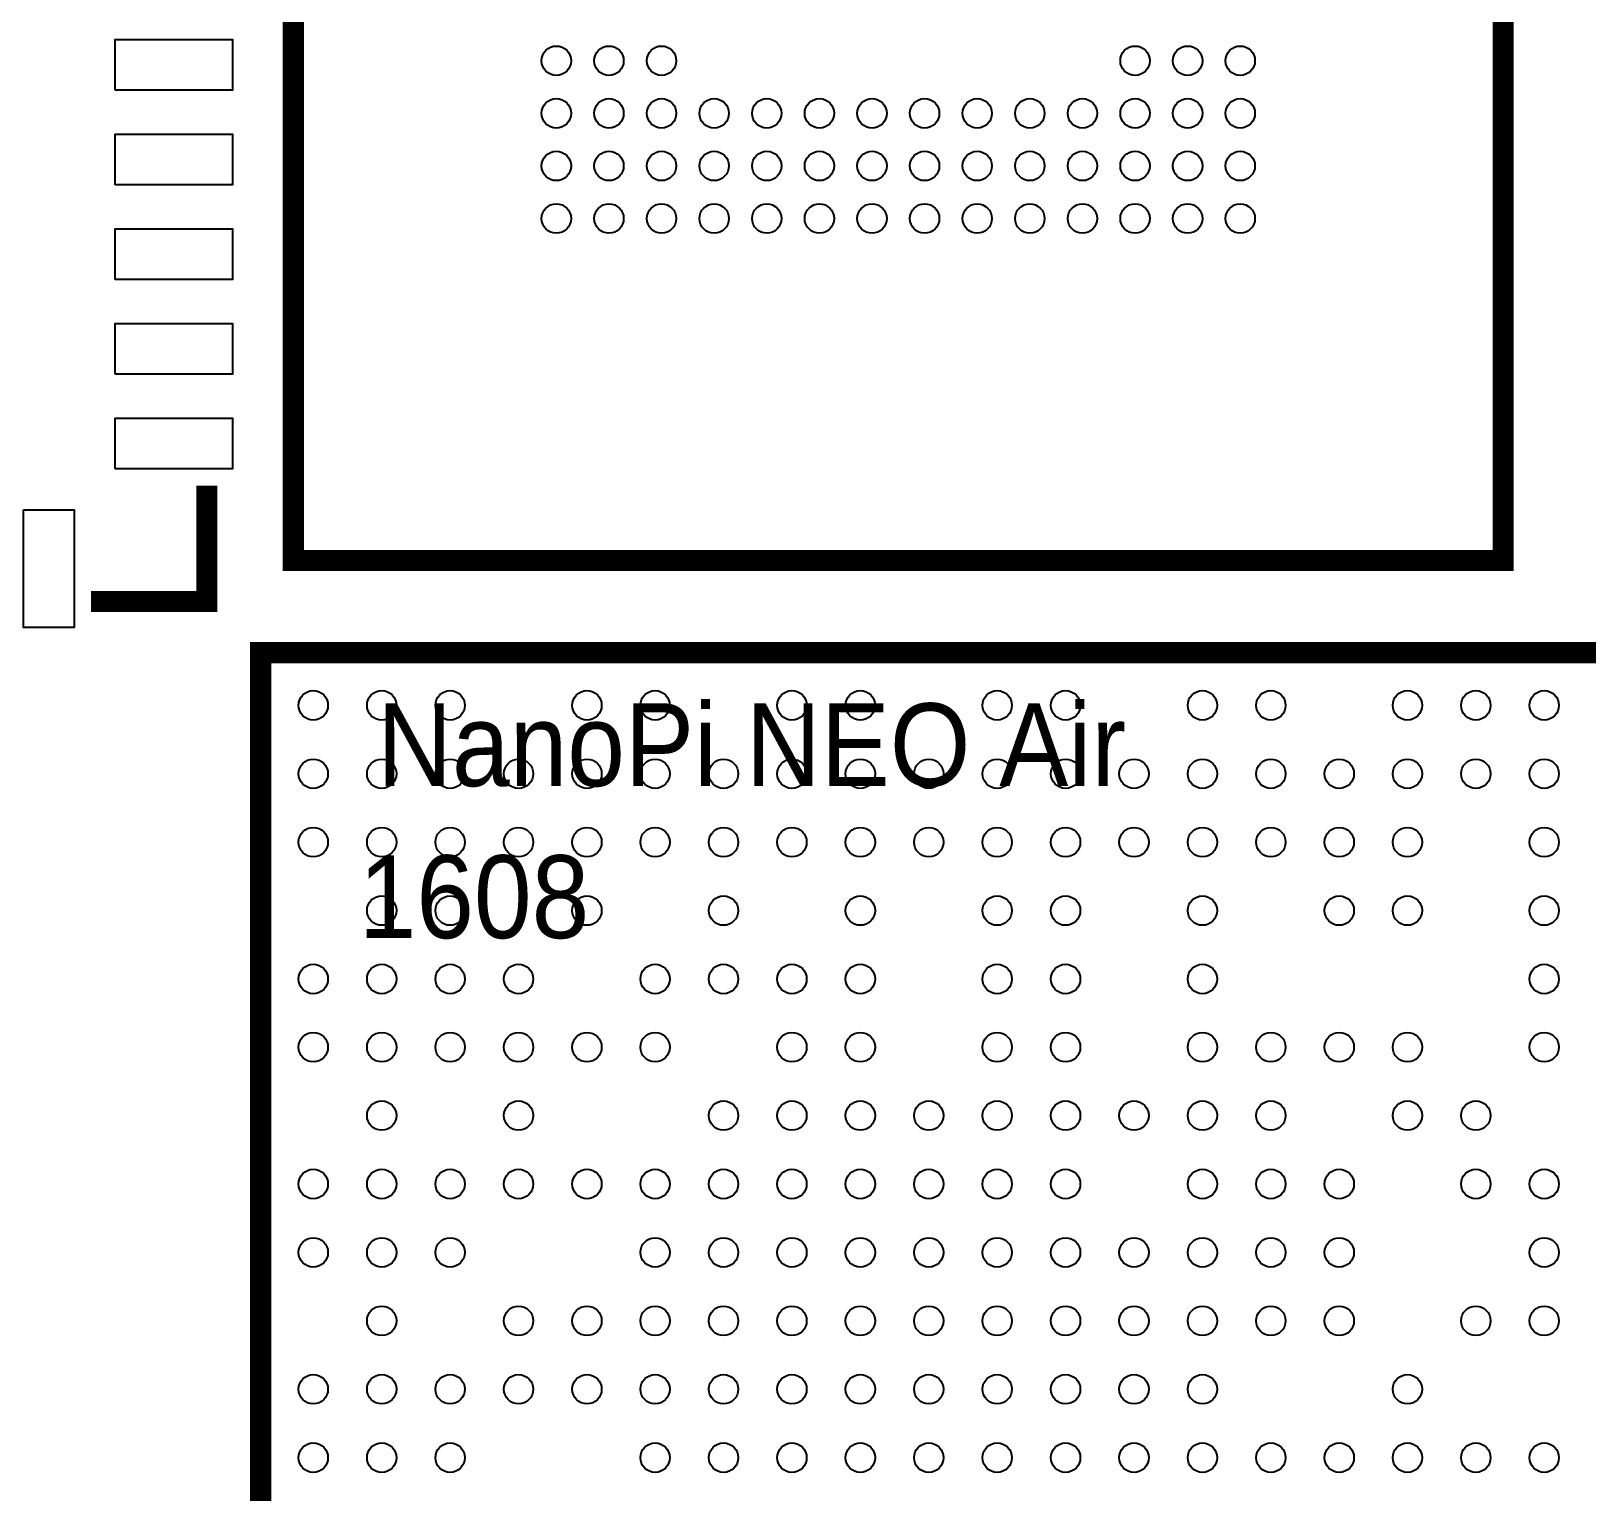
# Model space of a CAD drawing. Extents: x -18.1 to 63.6, y -0.2 to 55.2.
# Drawn here: x 15 to 29.79, y 13.48 to 27.36 of the extents above; entities that cross this region are included whole.
import ezdxf

# ---------------------------------------------------------------- set-up
doc = ezdxf.new("R2010")
doc.units = 0
doc.header["$MEASUREMENT"] = 0
for name, color, linetype in [('BG_SILKSCREEN_TOP', 2, 'CONTINUOUS'), ('PG_SILKSCREEN_BOTTOM', 10, 'CONTINUOUS'), ('PG_SILKSCREEN_TOP', 11, 'CONTINUOUS'), ('PIN_BOTTOM', 13, 'CONTINUOUS'), ('PIN_TOP', 12, 'CONTINUOUS')]:
    doc.layers.add(name, color=color, linetype=linetype)

msp = doc.modelspace()

# ---------------------------------------------------------------- linework, layer by layer
at = {"layer": 'PG_SILKSCREEN_BOTTOM', "const_width": 0.2007}
msp.add_lwpolyline([(31.181, 7.4524), (17.1806, 7.4524), (17.1806, 21.4528), (31.181, 21.4528)], close=True, dxfattribs=at)
at = {"layer": 'PG_SILKSCREEN_TOP', "const_width": 0.2}
msp.add_lwpolyline([(17.491, 22.329), (28.991, 22.329), (28.991, 35.329), (17.491, 35.329)], close=True, dxfattribs=at)
msp.add_lwpolyline([(16.668, 23.04), (16.668, 21.94), (15.568, 21.94)], dxfattribs=at)
at = {"layer": 'PIN_BOTTOM'}
for centre in [(17.6809, 20.9525), (18.3312, 20.9525), (18.9814, 20.9525), (20.2819, 20.9525), (20.9296, 20.9525), (22.2301, 20.9525), (22.8803, 20.9525), (24.1808, 20.9525), (24.831, 20.9525), (26.1315, 20.9525), (26.7818, 20.9525), (28.0797, 20.9525), (28.7299, 20.9525), (29.3802, 20.9525), (17.6809, 20.3022), (18.3312, 20.3022), (18.9814, 20.3022), (19.6317, 20.3022), (20.2819, 20.3022), (20.9296, 20.3022), (21.5798, 20.3022), (22.2301, 20.3022), (22.8803, 20.3022), (23.5306, 20.3022), (24.1808, 20.3022), (24.831, 20.3022), (25.4813, 20.3022), (26.1315, 20.3022), (26.7818, 20.3022), (27.432, 20.3022), (28.0797, 20.3022), (28.7299, 20.3022), (29.3802, 20.3022), (17.6809, 19.652), (18.3312, 19.652), (18.9814, 19.652), (19.6317, 19.652), (20.2819, 19.652), (20.9296, 19.652), (21.5798, 19.652), (22.2301, 19.652), (22.8803, 19.652), (23.5306, 19.652), (24.1808, 19.652), (24.831, 19.652), (25.4813, 19.652), (26.1315, 19.652), (26.7818, 19.652), (27.432, 19.652), (28.0797, 19.652), (29.3802, 19.652), (18.3312, 19.0017), (18.9814, 19.0017), (20.2819, 19.0017), (21.5798, 19.0017), (22.8803, 19.0017), (24.1808, 19.0017), (24.831, 19.0017), (26.1315, 19.0017), (27.432, 19.0017), (28.0797, 19.0017), (29.3802, 19.0017), (17.6809, 18.3515), (18.3312, 18.3515), (18.9814, 18.3515), (19.6317, 18.3515), (20.9296, 18.3515), (21.5798, 18.3515), (22.2301, 18.3515), (22.8803, 18.3515), (24.1808, 18.3515), (24.831, 18.3515), (26.1315, 18.3515), (29.3802, 18.3515), (17.6809, 17.7038), (18.3312, 17.7038), (18.9814, 17.7038), (19.6317, 17.7038), (20.2819, 17.7038), (20.9296, 17.7038), (22.2301, 17.7038), (22.8803, 17.7038), (24.1808, 17.7038), (24.831, 17.7038), (26.1315, 17.7038), (26.7818, 17.7038), (27.432, 17.7038), (28.0797, 17.7038), (29.3802, 17.7038), (18.3312, 17.0536), (19.6317, 17.0536), (21.5798, 17.0536), (22.2301, 17.0536), (22.8803, 17.0536), (23.5306, 17.0536), (24.1808, 17.0536), (24.831, 17.0536), (25.4813, 17.0536), (26.1315, 17.0536), (26.7818, 17.0536), (28.0797, 17.0536), (28.7299, 17.0536), (17.6809, 16.4033), (18.3312, 16.4033), (18.9814, 16.4033), (19.6317, 16.4033), (20.2819, 16.4033), (20.9296, 16.4033), (21.5798, 16.4033), (22.2301, 16.4033), (22.8803, 16.4033), (23.5306, 16.4033), (24.1808, 16.4033), (24.831, 16.4033), (26.1315, 16.4033), (26.7818, 16.4033), (27.432, 16.4033), (28.7299, 16.4033), (29.3802, 16.4033), (17.6809, 15.7531), (18.3312, 15.7531), (18.9814, 15.7531), (20.9296, 15.7531), (21.5798, 15.7531), (22.2301, 15.7531), (22.8803, 15.7531), (23.5306, 15.7531), (24.1808, 15.7531), (24.831, 15.7531), (25.4813, 15.7531), (26.1315, 15.7531), (26.7818, 15.7531), (27.432, 15.7531), (29.3802, 15.7531), (18.3312, 15.1028), (19.6317, 15.1028), (20.2819, 15.1028), (20.9296, 15.1028), (21.5798, 15.1028), (22.2301, 15.1028), (22.8803, 15.1028), (23.5306, 15.1028), (24.1808, 15.1028), (24.831, 15.1028), (25.4813, 15.1028), (26.1315, 15.1028), (26.7818, 15.1028), (27.432, 15.1028), (28.7299, 15.1028), (29.3802, 15.1028), (17.6809, 14.4526), (18.3312, 14.4526), (18.9814, 14.4526), (19.6317, 14.4526), (20.2819, 14.4526), (20.9296, 14.4526), (21.5798, 14.4526), (22.2301, 14.4526), (22.8803, 14.4526), (23.5306, 14.4526), (24.1808, 14.4526), (24.831, 14.4526), (25.4813, 14.4526), (26.1315, 14.4526), (28.0797, 14.4526), (17.6809, 13.8024), (18.3312, 13.8024), (18.9814, 13.8024), (20.9296, 13.8024), (21.5798, 13.8024), (22.2301, 13.8024), (22.8803, 13.8024), (23.5306, 13.8024), (24.1808, 13.8024), (24.831, 13.8024), (25.4813, 13.8024), (26.1315, 13.8024), (26.7818, 13.8024), (27.432, 13.8024), (28.0797, 13.8024), (28.7299, 13.8024), (29.3802, 13.8024)]:
    msp.add_circle(centre, 0.1397, dxfattribs=at)
at = {"layer": 'PIN_TOP'}
for points in [[(15.7967, 26.7987), (15.7967, 27.2813), (16.9143, 27.2813), (16.9143, 26.7987)], [(15.7967, 25.8987), (15.7967, 26.3813), (16.9143, 26.3813), (16.9143, 25.8987)], [(15.7967, 24.9987), (15.7967, 25.4813), (16.9143, 25.4813), (16.9143, 24.9987)], [(15.7967, 24.0987), (15.7967, 24.5813), (16.9143, 24.5813), (16.9143, 24.0987)], [(15.7967, 23.1987), (15.7967, 23.6813), (16.9143, 23.6813), (16.9143, 23.1987)], [(14.9267, 22.8113), (15.4093, 22.8113), (15.4093, 21.6937), (14.9267, 21.6937)]]:
    msp.add_lwpolyline(points, close=True, dxfattribs=at)
for centre in [(19.991, 27.079), (20.491, 27.079), (20.991, 27.079), (25.491, 27.079), (25.991, 27.079), (26.491, 27.079), (19.991, 26.579), (20.491, 26.579), (20.991, 26.579), (21.491, 26.579), (21.991, 26.579), (22.491, 26.579), (22.991, 26.579), (23.491, 26.579), (23.991, 26.579), (24.491, 26.579), (24.991, 26.579), (25.491, 26.579), (25.991, 26.579), (26.491, 26.579), (19.991, 26.079), (20.491, 26.079), (20.991, 26.079), (21.491, 26.079), (21.991, 26.079), (22.491, 26.079), (22.991, 26.079), (23.491, 26.079), (23.991, 26.079), (24.491, 26.079), (24.991, 26.079), (25.491, 26.079), (25.991, 26.079), (26.491, 26.079), (19.991, 25.579), (20.491, 25.579), (20.991, 25.579), (21.491, 25.579), (21.991, 25.579), (22.491, 25.579), (22.991, 25.579), (23.491, 25.579), (23.991, 25.579), (24.491, 25.579), (24.991, 25.579), (25.491, 25.579), (25.991, 25.579), (26.491, 25.579)]:
    msp.add_circle(centre, 0.1397, dxfattribs=at)

# ---------------------------------------------------------------- texts
at = {"layer": 'BG_SILKSCREEN_TOP', "width": 0.935484}
for s, p in [('NanoPi NEO Air', (18.288, 20.1845)), ('1608', (18.1125, 18.74))]:
    msp.add_text(s, height=0.7874, dxfattribs=at).set_placement(p)

doc.saveas('drawing.dxf')
